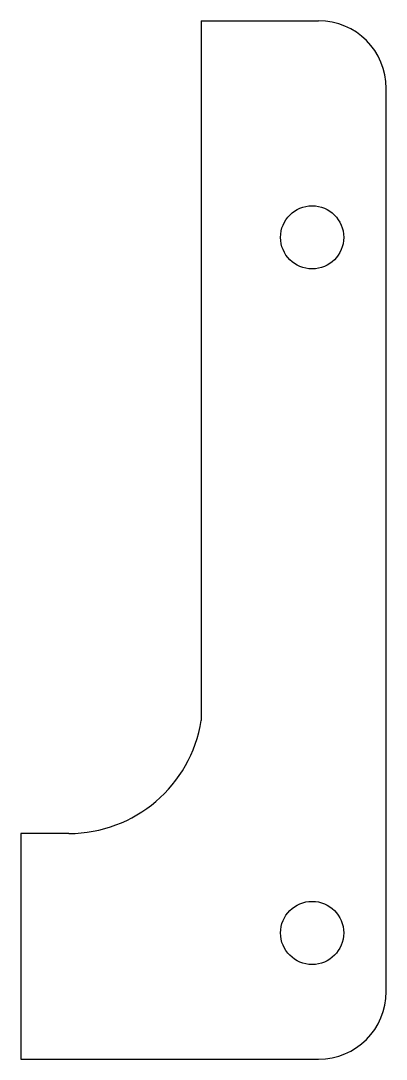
# Model space of a CAD drawing. Extents: x 418 to 499, y 77 to 307.
import ezdxf

# ---------------------------------------------------------------- set-up
doc = ezdxf.new("R2010")
doc.units = 0
doc.layers.get('0').update_dxf_attribs({"linetype": 'CONTINUOUS'})

msp = doc.modelspace()

# ---------------------------------------------------------------- linework, layer by layer
for p, q in [((457.64, 307.24), (483.64, 307.24)), ((457.64, 307.24), (457.64, 152.24)), ((498.64, 92.24), (498.64, 292.24)), ((417.64, 127.23), (417.64, 77.24)), ((428.31, 127.23), (417.64, 127.23)), ((417.64, 77.24), (483.64, 77.24))]:
    msp.add_line(p, q)
for centre in [(482.21, 259.27), (482.21, 105.21)]:
    msp.add_circle(centre, 7)
for centre, radius, start, end in [((483.64, 292.24), 15, 0, 90), ((428.31, 156.93), 29.69, 270, 350.9188), ((483.64, 92.24), 15, 270, 0)]:
    msp.add_arc(centre, radius, start, end)

doc.saveas('drawing.dxf')
